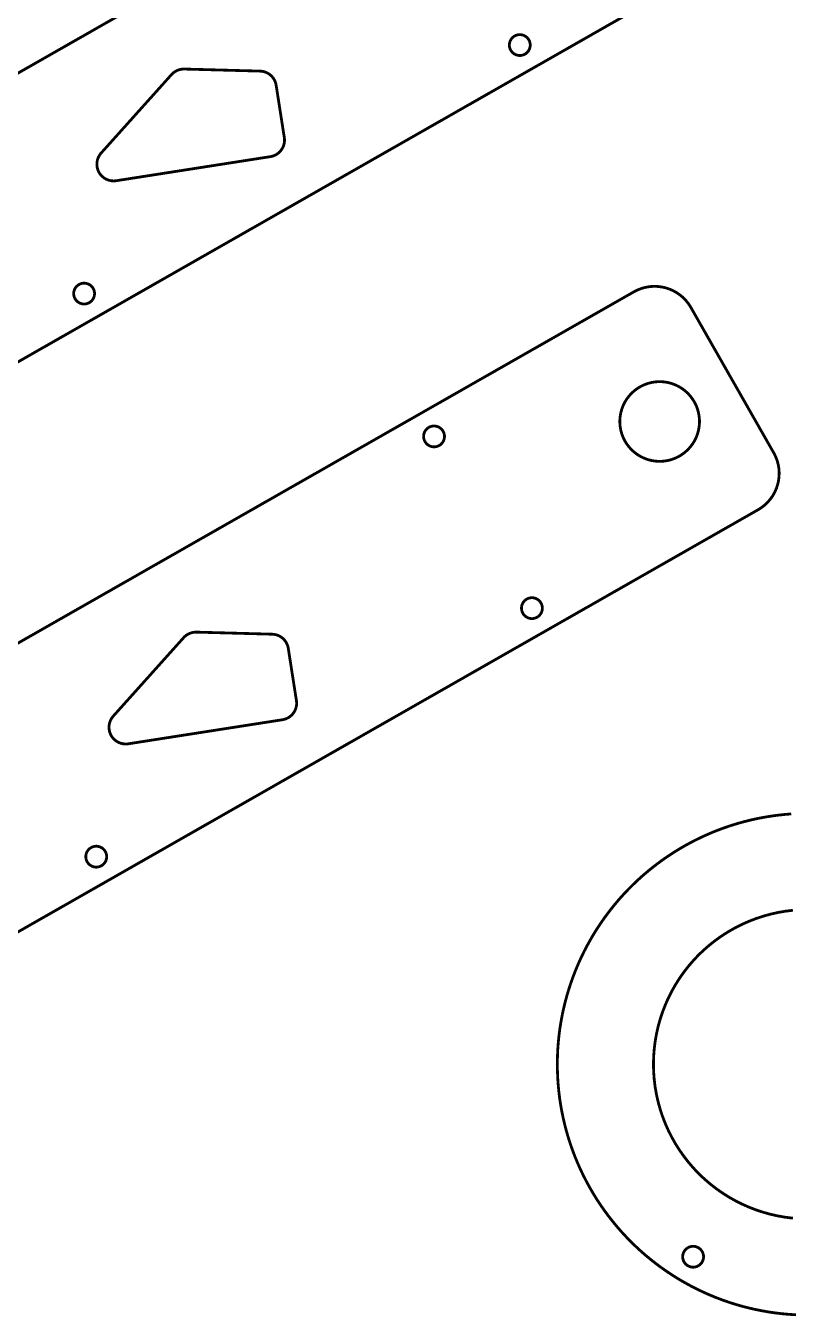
# Model space of a CAD drawing. Extents: x 0 to 533, y 0 to 326.
# Drawn here: x 345.8 to 437, y 5.7 to 160 of the extents above; entities that cross this region are included whole.
import ezdxf

# ---------------------------------------------------------------- set-up
doc = ezdxf.new("R2010")
doc.units = 0
doc.layers.get('0').update_dxf_attribs({"linetype": 'CONTINUOUS'})

msp = doc.modelspace()

# ---------------------------------------------------------------- linework, layer by layer
at = {"color": 0, "const_width": 0.3333}
for points in [[(59.9889, 292.838), (288.561, 125.645), (288.635, 125.591), (288.865, 125.439), (289.181, 125.258), (289.506, 125.101), (289.84, 124.969), (290.181, 124.862), (290.526, 124.779), (290.876, 124.722), (291.231, 124.689), (291.585, 124.681), (291.939, 124.699), (292.293, 124.742), (292.643, 124.81), (292.989, 124.904), (293.331, 125.023), (293.664, 125.167), (293.91, 125.292), (293.99, 125.337), (417.078, 195.521)], [(431.938, 169.46), (308.958, 99.3378)], [(295.44, 57.9993), (418.528, 128.183), (418.639, 128.247), (418.985, 128.414), (419.453, 128.594), (419.931, 128.725), (420.412, 128.806), (420.897, 128.84), (421.379, 128.826), (421.856, 128.767), (422.324, 128.662), (422.781, 128.514), (423.221, 128.322), (423.643, 128.088), (424.042, 127.813), (424.415, 127.497), (424.76, 127.142), (425.072, 126.748), (425.285, 126.428), (425.347, 126.317), (435.254, 108.942), (435.318, 108.831), (435.485, 108.485), (435.665, 108.017), (435.796, 107.539), (435.876, 107.057), (435.911, 106.573), (435.897, 106.091), (435.838, 105.614), (435.733, 105.146), (435.585, 104.689), (435.393, 104.249), (435.158, 103.827), (434.883, 103.427), (434.568, 103.054), (434.213, 102.71), (433.818, 102.398), (433.499, 102.185), (433.388, 102.122), (310.408, 31.9997)], [(437.929, 5.8491), (437.119, 5.8992), (436.311, 5.9712), (435.504, 6.065), (434.7, 6.1806), (433.9, 6.3179), (433.103, 6.477), (432.31, 6.6577), (431.521, 6.86), (430.737, 7.0839), (429.96, 7.3294), (429.188, 7.5963), (428.422, 7.8846), (427.662, 8.1942), (426.911, 8.5252), (426.167, 8.8776), (425.431, 9.2511), (424.704, 9.6458), (424.164, 9.9553), (423.985, 10.0617), (423.807, 10.1681), (423.279, 10.4973), (422.586, 10.9508), (421.908, 11.422), (421.246, 11.9104), (420.599, 12.4156), (419.965, 12.9373), (419.349, 13.4752), (418.749, 14.0288), (418.164, 14.5976), (417.596, 15.1815), (417.043, 15.78), (416.508, 16.3926), (415.992, 17.0192), (415.49, 17.6592), (415.008, 18.3122), (414.543, 18.9779), (414.097, 19.656), (413.669, 20.346), (413.26, 21.0476), (412.869, 21.7604), (412.497, 22.4839), (412.146, 23.2181), (411.814, 23.9621), (411.501, 24.7158), (411.21, 25.4789), (410.939, 26.2508), (410.688, 27.0314), (410.458, 27.8201), (410.25, 28.6165), (410.063, 29.4204), (409.897, 30.2314), (409.787, 30.8442), (409.754, 31.049), (409.721, 31.2539), (409.633, 31.8703), (409.536, 32.6921), (409.461, 33.514), (409.41, 34.3357), (409.381, 35.1567), (409.374, 35.9764), (409.389, 36.7946), (409.426, 37.6107), (409.487, 38.4243), (409.569, 39.235), (409.672, 40.0424), (409.799, 40.8458), (409.946, 41.6451), (410.114, 42.4397), (410.304, 43.2292), (410.515, 44.0131), (410.747, 44.791), (411.001, 45.5625), (411.275, 46.3271), (411.571, 47.0843), (411.886, 47.8338), (412.222, 48.5751), (412.579, 49.3078), (412.956, 50.0314), (413.353, 50.7454), (413.769, 51.4496), (414.207, 52.1433), (414.662, 52.8263), (415.139, 53.4979), (415.635, 54.1578), (416.15, 54.8056), (416.549, 55.2839), (416.685, 55.4408), (416.819, 55.5978), (417.236, 56.061), (417.803, 56.664), (418.385, 57.2496), (418.981, 57.8175), (419.59, 58.3676), (420.214, 58.8997), (420.851, 59.4138), (421.5, 59.9093), (422.162, 60.3864), (422.836, 60.8447), (423.521, 61.2842), (424.217, 61.7044), (424.924, 62.1056), (425.642, 62.4871), (426.368, 62.8489), (427.104, 63.191), (427.85, 63.5129), (428.604, 63.8147), (429.365, 64.096), (430.135, 64.3568), (430.912, 64.5967), (431.696, 64.8157), (432.487, 65.0136), (433.283, 65.19), (434.086, 65.345), (434.893, 65.4782), (435.706, 65.5896), (436.522, 65.6789), (437.342, 65.7458)], [(437.544, 17.405), (436.642, 17.5171), (435.747, 17.6732), (434.864, 17.8724), (433.993, 18.114), (433.136, 18.3978), (432.294, 18.7226), (431.469, 19.0883), (430.662, 19.4939), (429.875, 19.9389), (429.11, 20.4226), (428.367, 20.9446), (427.649, 21.504), (426.957, 22.1004), (426.454, 22.5708), (426.292, 22.7329), (426.129, 22.8951), (425.66, 23.3978), (425.063, 24.09), (424.504, 24.8081), (423.982, 25.5507), (423.497, 26.3161), (423.053, 27.1029), (422.647, 27.9097), (422.282, 28.7349), (421.957, 29.5768), (421.674, 30.434), (421.432, 31.305), (421.232, 32.1885), (421.076, 33.0826), (420.964, 33.986), (420.896, 34.8971), (420.874, 35.5851), (420.874, 35.8144), (420.874, 35.8144), (420.874, 36.0439), (420.896, 36.7318), (420.964, 37.6429), (421.076, 38.5464), (421.232, 39.4406), (421.432, 40.3239), (421.674, 41.195), (421.957, 42.0522), (422.282, 42.8942), (422.647, 43.7193), (423.053, 44.526), (423.497, 45.3128), (423.982, 46.0783), (424.504, 46.8208), (425.063, 47.539), (425.66, 48.2312), (426.131, 48.7338), (426.292, 48.896), (426.454, 49.0581), (426.957, 49.5286), (427.649, 50.1249), (428.367, 50.6843), (429.11, 51.2063), (429.875, 51.69), (430.662, 52.1351), (431.469, 52.5407), (432.294, 52.9063), (433.136, 53.2311), (433.993, 53.5149), (434.864, 53.7565), (435.747, 53.9557), (436.642, 54.1118), (437.544, 54.224)]]:
    msp.add_lwpolyline(points, dxfattribs=at)
at = {"color": 0}
for points in [[(59.9889, 292.838), (288.561, 125.645), (288.635, 125.591), (288.865, 125.439), (289.181, 125.258), (289.506, 125.101), (289.84, 124.969), (290.181, 124.862), (290.526, 124.779), (290.876, 124.722), (291.231, 124.689), (291.585, 124.681), (291.939, 124.699), (292.293, 124.742), (292.643, 124.81), (292.989, 124.904), (293.331, 125.023), (293.664, 125.167), (293.91, 125.292), (293.99, 125.337), (417.078, 195.521)], [(431.938, 169.46), (308.958, 99.3378)], [(295.44, 57.9993), (418.528, 128.183), (418.639, 128.247), (418.985, 128.414), (419.453, 128.594), (419.931, 128.725), (420.412, 128.806), (420.897, 128.84), (421.379, 128.826), (421.856, 128.767), (422.324, 128.662), (422.781, 128.514), (423.221, 128.322), (423.643, 128.088), (424.042, 127.813), (424.415, 127.497), (424.76, 127.142), (425.072, 126.748), (425.285, 126.428), (425.347, 126.317), (435.254, 108.942), (435.318, 108.831), (435.485, 108.485), (435.665, 108.017), (435.796, 107.539), (435.876, 107.057), (435.911, 106.573), (435.897, 106.091), (435.838, 105.614), (435.733, 105.146), (435.585, 104.689), (435.393, 104.249), (435.158, 103.827), (434.883, 103.427), (434.568, 103.054), (434.213, 102.71), (433.818, 102.398), (433.499, 102.185), (433.388, 102.122), (310.408, 31.9997)], [(437.119, 5.8992), (436.311, 5.9712), (435.504, 6.065), (434.7, 6.1806), (433.9, 6.3179), (433.103, 6.477), (432.31, 6.6577), (431.521, 6.86), (430.737, 7.0839), (429.96, 7.3294), (429.188, 7.5963), (428.422, 7.8846), (427.662, 8.1942), (426.911, 8.5252), (426.167, 8.8776), (425.431, 9.2511), (424.704, 9.6458), (424.164, 9.9553), (423.985, 10.0617), (423.807, 10.1681), (423.279, 10.4973), (422.586, 10.9508), (421.908, 11.422), (421.246, 11.9104), (420.599, 12.4156), (419.965, 12.9373), (419.349, 13.4752), (418.749, 14.0288), (418.164, 14.5976), (417.596, 15.1815), (417.043, 15.78), (416.508, 16.3926), (415.992, 17.0192), (415.49, 17.6592), (415.008, 18.3122), (414.543, 18.9779), (414.097, 19.656), (413.669, 20.346), (413.26, 21.0476), (412.869, 21.7604), (412.497, 22.4839), (412.146, 23.2181), (411.814, 23.9621), (411.501, 24.7158), (411.21, 25.4789), (410.939, 26.2508), (410.688, 27.0314), (410.458, 27.8201), (410.25, 28.6165), (410.063, 29.4204), (409.897, 30.2314), (409.787, 30.8442), (409.754, 31.049), (409.721, 31.2539), (409.633, 31.8703), (409.536, 32.6921), (409.461, 33.514), (409.41, 34.3357), (409.381, 35.1567), (409.374, 35.9764), (409.389, 36.7946), (409.426, 37.6107), (409.487, 38.4243), (409.569, 39.235), (409.672, 40.0424), (409.799, 40.8458), (409.946, 41.6451), (410.114, 42.4397), (410.304, 43.2292), (410.515, 44.0131), (410.747, 44.791), (411.001, 45.5625), (411.275, 46.3271), (411.571, 47.0843), (411.886, 47.8338), (412.222, 48.5751), (412.579, 49.3078), (412.956, 50.0314), (413.353, 50.7454), (413.769, 51.4496), (414.207, 52.1433), (414.662, 52.8263), (415.139, 53.4979), (415.635, 54.1578), (416.15, 54.8056), (416.549, 55.2839), (416.685, 55.4408), (416.819, 55.5978), (417.236, 56.061), (417.803, 56.664), (418.385, 57.2496), (418.981, 57.8175), (419.59, 58.3676), (420.214, 58.8997), (420.851, 59.4138), (421.5, 59.9093), (422.162, 60.3864), (422.836, 60.8447), (423.521, 61.2842), (424.217, 61.7044), (424.924, 62.1056), (425.642, 62.4871), (426.368, 62.8489), (427.104, 63.191), (427.85, 63.5129), (428.604, 63.8147), (429.365, 64.096), (430.135, 64.3568), (430.912, 64.5967), (431.696, 64.8157), (432.487, 65.0136), (433.283, 65.19), (434.086, 65.345), (434.893, 65.4782), (435.706, 65.5896), (436.522, 65.6789), (437.342, 65.7458)], [(437.544, 17.405), (436.642, 17.5171), (435.747, 17.6732), (434.864, 17.8724), (433.993, 18.114), (433.136, 18.3978), (432.294, 18.7226), (431.469, 19.0883), (430.662, 19.4939), (429.875, 19.9389), (429.11, 20.4226), (428.367, 20.9446), (427.649, 21.504), (426.957, 22.1004), (426.454, 22.5708), (426.292, 22.7329), (426.129, 22.8951), (425.66, 23.3978), (425.063, 24.09), (424.504, 24.8081), (423.982, 25.5507), (423.497, 26.3161), (423.053, 27.1029), (422.647, 27.9097), (422.282, 28.7349), (421.957, 29.5768), (421.674, 30.434), (421.432, 31.305), (421.232, 32.1885), (421.076, 33.0826), (420.964, 33.986), (420.896, 34.8971), (420.874, 35.5851), (420.874, 35.8144), (420.874, 35.8144), (420.874, 36.0439), (420.896, 36.7318), (420.964, 37.6429), (421.076, 38.5464), (421.232, 39.4406), (421.432, 40.3239), (421.674, 41.195), (421.957, 42.0522), (422.282, 42.8942), (422.647, 43.7193), (423.053, 44.526), (423.497, 45.3128), (423.982, 46.0783), (424.504, 46.8208), (425.063, 47.539), (425.66, 48.2312), (426.131, 48.7338), (426.292, 48.896), (426.454, 49.0581), (426.957, 49.5286), (427.649, 50.1249), (428.367, 50.6843), (429.11, 51.2063), (429.875, 51.69), (430.662, 52.1351), (431.469, 52.5407), (432.294, 52.9063), (433.136, 53.2311), (433.993, 53.5149), (434.864, 53.7565), (435.747, 53.9557), (436.642, 54.1118), (437.544, 54.224)]]:
    msp.add_lwpolyline(points, dxfattribs=at)
at = {"color": 0, "const_width": 0.3333}
for points in [[(404.881, 156.443), (404.818, 156.443), (404.629, 156.469), (404.394, 156.542), (404.182, 156.657), (403.997, 156.81), (403.844, 156.994), (403.729, 157.207), (403.657, 157.442), (403.631, 157.631), (403.631, 157.693), (403.631, 157.757), (403.657, 157.946), (403.729, 158.181), (403.844, 158.393), (403.997, 158.578), (404.182, 158.731), (404.394, 158.846), (404.629, 158.918), (404.818, 158.943), (404.881, 158.943), (404.944, 158.943), (405.133, 158.918), (405.368, 158.846), (405.581, 158.731), (405.765, 158.578), (405.918, 158.393), (406.033, 158.181), (406.106, 157.946), (406.131, 157.757), (406.131, 157.693), (406.131, 157.631), (406.106, 157.442), (406.033, 157.207), (405.918, 156.994), (405.765, 156.81), (405.581, 156.657), (405.368, 156.542), (405.133, 156.469), (404.944, 156.443), (404.881, 156.443)], [(364.757, 154.826), (364.703, 154.828), (364.539, 154.821), (364.324, 154.792), (364.114, 154.739), (363.912, 154.665), (363.719, 154.569), (363.537, 154.453), (363.368, 154.318), (363.25, 154.204), (363.214, 154.163), (354.796, 144.782), (354.744, 144.724), (354.606, 144.533), (354.458, 144.263), (354.356, 143.976), (354.299, 143.679), (354.286, 143.378), (354.319, 143.075), (354.399, 142.778), (354.489, 142.561), (354.526, 142.492), (354.564, 142.424), (354.697, 142.229), (354.903, 142), (355.138, 141.808), (355.397, 141.653), (355.678, 141.54), (355.974, 141.469), (356.281, 141.446), (356.515, 141.458), (356.593, 141.469), (375.04, 144.35), (375.092, 144.358), (375.242, 144.392), (375.433, 144.453), (375.614, 144.531), (375.786, 144.625), (375.946, 144.736), (376.093, 144.86), (376.228, 144.997), (376.347, 145.147), (376.453, 145.307), (376.543, 145.478), (376.617, 145.656), (376.674, 145.842), (376.711, 146.033), (376.731, 146.231), (376.729, 146.431), (376.717, 146.585), (376.708, 146.635), (375.732, 152.888), (375.725, 152.932), (375.696, 153.064), (375.646, 153.233), (375.582, 153.396), (375.504, 153.55), (375.415, 153.697), (375.313, 153.835), (375.2, 153.962), (375.078, 154.081), (374.944, 154.188), (374.803, 154.283), (374.654, 154.367), (374.497, 154.438), (374.333, 154.494), (374.164, 154.538), (373.989, 154.565), (373.856, 154.578), (373.811, 154.578), (364.757, 154.826)], [(352.758, 126.723), (352.696, 126.723), (352.507, 126.749), (352.272, 126.822), (352.06, 126.937), (351.875, 127.09), (351.722, 127.275), (351.607, 127.487), (351.535, 127.722), (351.508, 127.911), (351.508, 127.973), (351.508, 128.037), (351.535, 128.225), (351.607, 128.46), (351.722, 128.672), (351.875, 128.857), (352.06, 129.01), (352.272, 129.125), (352.507, 129.198), (352.696, 129.223), (352.758, 129.223), (352.822, 129.223), (353.011, 129.198), (353.246, 129.125), (353.458, 129.01), (353.643, 128.857), (353.796, 128.672), (353.911, 128.46), (353.983, 128.225), (354.008, 128.037), (354.008, 127.973), (354.008, 127.911), (353.983, 127.722), (353.911, 127.487), (353.796, 127.275), (353.643, 127.09), (353.458, 126.937), (353.246, 126.822), (353.011, 126.749), (352.822, 126.723), (352.758, 126.723)], [(421.614, 107.911), (421.492, 107.911), (421.126, 107.936), (420.654, 108.008), (420.197, 108.125), (419.76, 108.286), (419.343, 108.486), (418.95, 108.725), (418.583, 108.999), (418.244, 109.307), (417.938, 109.645), (417.662, 110.012), (417.424, 110.405), (417.224, 110.821), (417.063, 111.259), (416.946, 111.716), (416.874, 112.189), (416.849, 112.554), (416.849, 112.676), (416.849, 112.798), (416.874, 113.163), (416.946, 113.636), (417.063, 114.093), (417.224, 114.531), (417.424, 114.947), (417.662, 115.34), (417.938, 115.707), (418.244, 116.045), (418.583, 116.353), (418.95, 116.627), (419.343, 116.866), (419.76, 117.067), (420.197, 117.227), (420.654, 117.344), (421.126, 117.417), (421.492, 117.441), (421.614, 117.441), (421.736, 117.441), (422.101, 117.417), (422.574, 117.344), (423.031, 117.227), (423.468, 117.067), (423.885, 116.866), (424.278, 116.627), (424.644, 116.353), (424.983, 116.045), (425.29, 115.707), (425.565, 115.34), (425.804, 114.947), (426.004, 114.531), (426.165, 114.093), (426.282, 113.636), (426.354, 113.163), (426.379, 112.798), (426.379, 112.676), (426.379, 112.554), (426.354, 112.189), (426.282, 111.716), (426.165, 111.259), (426.004, 110.821), (425.804, 110.405), (425.565, 110.012), (425.29, 109.645), (424.983, 109.307), (424.644, 108.999), (424.278, 108.725), (423.885, 108.486), (423.468, 108.286), (423.031, 108.125), (422.574, 108.008), (422.101, 107.936), (421.736, 107.911), (421.614, 107.911)], [(394.621, 109.642), (394.558, 109.642), (394.369, 109.667), (394.135, 109.74), (393.922, 109.855), (393.737, 110.008), (393.585, 110.193), (393.469, 110.405), (393.397, 110.64), (393.371, 110.829), (393.371, 110.892), (393.371, 110.955), (393.397, 111.143), (393.469, 111.378), (393.585, 111.59), (393.737, 111.775), (393.922, 111.928), (394.135, 112.043), (394.369, 112.116), (394.558, 112.142), (394.621, 112.142), (394.685, 112.142), (394.874, 112.116), (395.108, 112.043), (395.321, 111.928), (395.506, 111.775), (395.658, 111.59), (395.774, 111.378), (395.846, 111.143), (395.871, 110.955), (395.871, 110.892), (395.871, 110.829), (395.846, 110.64), (395.774, 110.405), (395.658, 110.193), (395.506, 110.008), (395.321, 109.855), (395.108, 109.74), (394.874, 109.667), (394.685, 109.642), (394.621, 109.642)], [(406.331, 89.1054), (406.268, 89.1054), (406.079, 89.1308), (405.844, 89.2036), (405.632, 89.3189), (405.447, 89.4715), (405.294, 89.6565), (405.179, 89.8687), (405.107, 90.1035), (405.081, 90.2924), (405.081, 90.3554), (405.081, 90.4183), (405.107, 90.6074), (405.179, 90.8419), (405.294, 91.0543), (405.447, 91.2393), (405.632, 91.3918), (405.844, 91.5072), (406.079, 91.58), (406.268, 91.6054), (406.331, 91.6054), (406.394, 91.6054), (406.583, 91.58), (406.818, 91.5072), (407.031, 91.3918), (407.215, 91.2393), (407.368, 91.0543), (407.483, 90.8419), (407.556, 90.6074), (407.581, 90.4183), (407.581, 90.3554), (407.581, 90.2924), (407.556, 90.1035), (407.483, 89.8687), (407.368, 89.6565), (407.215, 89.4715), (407.031, 89.3189), (406.818, 89.2036), (406.583, 89.1308), (406.394, 89.1054), (406.331, 89.1054)], [(366.207, 87.4885), (366.153, 87.49), (365.989, 87.4825), (365.774, 87.4531), (365.564, 87.4008), (365.362, 87.3267), (365.169, 87.2311), (364.987, 87.1153), (364.818, 86.9796), (364.7, 86.8656), (364.664, 86.8249), (356.246, 77.4436), (356.193, 77.3856), (356.056, 77.195), (355.908, 76.9249), (355.806, 76.6386), (355.749, 76.3415), (355.736, 76.0392), (355.769, 75.7368), (355.849, 75.44), (355.939, 75.2226), (355.976, 75.154), (356.014, 75.0854), (356.147, 74.8914), (356.351, 74.6624), (356.588, 74.4696), (356.847, 74.3153), (357.128, 74.2019), (357.424, 74.1319), (357.731, 74.1079), (357.965, 74.1199), (358.043, 74.1318), (376.49, 77.0119), (376.542, 77.0199), (376.692, 77.0538), (376.882, 77.1143), (377.064, 77.1926), (377.236, 77.2874), (377.396, 77.3976), (377.543, 77.5221), (377.678, 77.6594), (377.797, 77.809), (377.903, 77.9692), (377.993, 78.1392), (378.067, 78.3175), (378.122, 78.5032), (378.161, 78.6951), (378.181, 78.8921), (378.179, 79.0929), (378.167, 79.2461), (378.158, 79.2965), (377.182, 85.5496), (377.175, 85.5939), (377.146, 85.7254), (377.096, 85.8949), (377.032, 86.0574), (376.954, 86.2122), (376.865, 86.3588), (376.763, 86.4965), (376.65, 86.6246), (376.526, 86.7425), (376.394, 86.8496), (376.253, 86.9451), (376.104, 87.0285), (375.947, 87.099), (375.783, 87.1561), (375.614, 87.1992), (375.439, 87.2275), (375.306, 87.239), (375.261, 87.2403), (366.207, 87.4885)], [(354.208, 59.3854), (354.146, 59.3854), (353.957, 59.4108), (353.722, 59.4836), (353.51, 59.5989), (353.325, 59.7515), (353.172, 59.9365), (353.057, 60.1489), (352.985, 60.3835), (352.958, 60.5725), (352.958, 60.6354), (352.958, 60.6985), (352.985, 60.8874), (353.057, 61.1219), (353.172, 61.3343), (353.325, 61.5193), (353.51, 61.6719), (353.722, 61.7872), (353.957, 61.86), (354.146, 61.8854), (354.208, 61.8854), (354.272, 61.8854), (354.461, 61.86), (354.696, 61.7872), (354.907, 61.6719), (355.093, 61.5193), (355.246, 61.3343), (355.36, 61.1219), (355.433, 60.8874), (355.458, 60.6985), (355.458, 60.6354), (355.458, 60.5725), (355.433, 60.3835), (355.36, 60.1489), (355.246, 59.9365), (355.093, 59.7515), (354.907, 59.5989), (354.696, 59.4836), (354.461, 59.4108), (354.272, 59.3854), (354.208, 59.3854)], [(424.367, 12.7915), (424.367, 12.8545), (424.392, 13.0435), (424.465, 13.2781), (424.581, 13.4904), (424.732, 13.6754), (424.918, 13.828), (425.129, 13.9433), (425.364, 14.0161), (425.553, 14.0415), (425.617, 14.0415), (425.679, 14.0415), (425.868, 14.0161), (426.103, 13.9433), (426.315, 13.828), (426.5, 13.6754), (426.653, 13.4904), (426.768, 13.2781), (426.842, 13.0435), (426.867, 12.8545), (426.867, 12.7915), (426.867, 12.7286), (426.842, 12.5396), (426.768, 12.305), (426.653, 12.0926), (426.5, 11.9076), (426.315, 11.755), (426.103, 11.6397), (425.868, 11.5669), (425.679, 11.5414), (425.617, 11.5414), (425.553, 11.5414), (425.364, 11.5669), (425.129, 11.6397), (424.918, 11.755), (424.732, 11.9076), (424.581, 12.0926), (424.465, 12.305), (424.392, 12.5396), (424.367, 12.7286), (424.367, 12.7915)]]:
    msp.add_lwpolyline(points, close=True, dxfattribs=at)
at = {"color": 0}
for points in [[(404.881, 156.443), (404.818, 156.443), (404.629, 156.469), (404.394, 156.542), (404.182, 156.657), (403.997, 156.81), (403.844, 156.994), (403.729, 157.207), (403.657, 157.442), (403.631, 157.631), (403.631, 157.693), (403.631, 157.757), (403.657, 157.946), (403.729, 158.181), (403.844, 158.393), (403.997, 158.578), (404.182, 158.731), (404.394, 158.846), (404.629, 158.918), (404.818, 158.943), (404.881, 158.943), (404.944, 158.943), (405.133, 158.918), (405.368, 158.846), (405.581, 158.731), (405.765, 158.578), (405.918, 158.393), (406.033, 158.181), (406.106, 157.946), (406.131, 157.757), (406.131, 157.693), (406.131, 157.631), (406.106, 157.442), (406.033, 157.207), (405.918, 156.994), (405.765, 156.81), (405.581, 156.657), (405.368, 156.542), (405.133, 156.469), (404.944, 156.443), (404.881, 156.443)], [(364.757, 154.826), (364.703, 154.828), (364.539, 154.821), (364.324, 154.792), (364.114, 154.739), (363.912, 154.665), (363.719, 154.569), (363.537, 154.453), (363.368, 154.318), (363.25, 154.204), (363.214, 154.163), (354.796, 144.782), (354.744, 144.724), (354.606, 144.533), (354.458, 144.263), (354.356, 143.976), (354.299, 143.679), (354.286, 143.378), (354.319, 143.075), (354.399, 142.778), (354.489, 142.561), (354.526, 142.492), (354.564, 142.424), (354.697, 142.229), (354.903, 142), (355.138, 141.808), (355.397, 141.653), (355.678, 141.54), (355.974, 141.469), (356.281, 141.446), (356.515, 141.458), (356.593, 141.469), (375.04, 144.35), (375.092, 144.358), (375.242, 144.392), (375.433, 144.453), (375.614, 144.531), (375.786, 144.625), (375.946, 144.736), (376.093, 144.86), (376.228, 144.997), (376.347, 145.147), (376.453, 145.307), (376.543, 145.478), (376.617, 145.656), (376.674, 145.842), (376.711, 146.033), (376.731, 146.231), (376.729, 146.431), (376.717, 146.585), (376.708, 146.635), (375.732, 152.888), (375.725, 152.932), (375.696, 153.064), (375.646, 153.233), (375.582, 153.396), (375.504, 153.55), (375.415, 153.697), (375.313, 153.835), (375.2, 153.962), (375.078, 154.081), (374.944, 154.188), (374.803, 154.283), (374.654, 154.367), (374.497, 154.438), (374.333, 154.494), (374.164, 154.538), (373.989, 154.565), (373.856, 154.578), (373.811, 154.578), (364.757, 154.826)], [(352.758, 126.723), (352.696, 126.723), (352.507, 126.749), (352.272, 126.822), (352.06, 126.937), (351.875, 127.09), (351.722, 127.275), (351.607, 127.487), (351.535, 127.722), (351.508, 127.911), (351.508, 127.973), (351.508, 128.037), (351.535, 128.225), (351.607, 128.46), (351.722, 128.672), (351.875, 128.857), (352.06, 129.01), (352.272, 129.125), (352.507, 129.198), (352.696, 129.223), (352.758, 129.223), (352.822, 129.223), (353.011, 129.198), (353.246, 129.125), (353.458, 129.01), (353.643, 128.857), (353.796, 128.672), (353.911, 128.46), (353.983, 128.225), (354.008, 128.037), (354.008, 127.973), (354.008, 127.911), (353.983, 127.722), (353.911, 127.487), (353.796, 127.275), (353.643, 127.09), (353.458, 126.937), (353.246, 126.822), (353.011, 126.749), (352.822, 126.723), (352.758, 126.723)], [(421.614, 107.911), (421.492, 107.911), (421.126, 107.936), (420.654, 108.008), (420.197, 108.125), (419.76, 108.286), (419.343, 108.486), (418.95, 108.725), (418.583, 108.999), (418.244, 109.307), (417.938, 109.645), (417.662, 110.012), (417.424, 110.405), (417.224, 110.821), (417.063, 111.259), (416.946, 111.716), (416.874, 112.189), (416.849, 112.554), (416.849, 112.676), (416.849, 112.798), (416.874, 113.163), (416.946, 113.636), (417.063, 114.093), (417.224, 114.531), (417.424, 114.947), (417.662, 115.34), (417.938, 115.707), (418.244, 116.045), (418.583, 116.353), (418.95, 116.627), (419.343, 116.866), (419.76, 117.067), (420.197, 117.227), (420.654, 117.344), (421.126, 117.417), (421.492, 117.441), (421.614, 117.441), (421.736, 117.441), (422.101, 117.417), (422.574, 117.344), (423.031, 117.227), (423.468, 117.067), (423.885, 116.866), (424.278, 116.627), (424.644, 116.353), (424.983, 116.045), (425.29, 115.707), (425.565, 115.34), (425.804, 114.947), (426.004, 114.531), (426.165, 114.093), (426.282, 113.636), (426.354, 113.163), (426.379, 112.798), (426.379, 112.676), (426.379, 112.554), (426.354, 112.189), (426.282, 111.716), (426.165, 111.259), (426.004, 110.821), (425.804, 110.405), (425.565, 110.012), (425.29, 109.645), (424.983, 109.307), (424.644, 108.999), (424.278, 108.725), (423.885, 108.486), (423.468, 108.286), (423.031, 108.125), (422.574, 108.008), (422.101, 107.936), (421.736, 107.911), (421.614, 107.911)], [(394.621, 109.642), (394.558, 109.642), (394.369, 109.667), (394.135, 109.74), (393.922, 109.855), (393.737, 110.008), (393.585, 110.193), (393.469, 110.405), (393.397, 110.64), (393.371, 110.829), (393.371, 110.892), (393.371, 110.955), (393.397, 111.143), (393.469, 111.378), (393.585, 111.59), (393.737, 111.775), (393.922, 111.928), (394.135, 112.043), (394.369, 112.116), (394.558, 112.142), (394.621, 112.142), (394.685, 112.142), (394.874, 112.116), (395.108, 112.043), (395.321, 111.928), (395.506, 111.775), (395.658, 111.59), (395.774, 111.378), (395.846, 111.143), (395.871, 110.955), (395.871, 110.892), (395.871, 110.829), (395.846, 110.64), (395.774, 110.405), (395.658, 110.193), (395.506, 110.008), (395.321, 109.855), (395.108, 109.74), (394.874, 109.667), (394.685, 109.642), (394.621, 109.642)], [(406.331, 89.1054), (406.268, 89.1054), (406.079, 89.1308), (405.844, 89.2036), (405.632, 89.3189), (405.447, 89.4715), (405.294, 89.6565), (405.179, 89.8687), (405.107, 90.1035), (405.081, 90.2924), (405.081, 90.3554), (405.081, 90.4183), (405.107, 90.6074), (405.179, 90.8419), (405.294, 91.0543), (405.447, 91.2393), (405.632, 91.3918), (405.844, 91.5072), (406.079, 91.58), (406.268, 91.6054), (406.331, 91.6054), (406.394, 91.6054), (406.583, 91.58), (406.818, 91.5072), (407.031, 91.3918), (407.215, 91.2393), (407.368, 91.0543), (407.483, 90.8419), (407.556, 90.6074), (407.581, 90.4183), (407.581, 90.3554), (407.581, 90.2924), (407.556, 90.1035), (407.483, 89.8687), (407.368, 89.6565), (407.215, 89.4715), (407.031, 89.3189), (406.818, 89.2036), (406.583, 89.1308), (406.394, 89.1054), (406.331, 89.1054)], [(366.207, 87.4885), (366.153, 87.49), (365.989, 87.4825), (365.774, 87.4531), (365.564, 87.4008), (365.362, 87.3267), (365.169, 87.2311), (364.987, 87.1153), (364.818, 86.9796), (364.7, 86.8656), (364.664, 86.8249), (356.246, 77.4436), (356.193, 77.3856), (356.056, 77.195), (355.908, 76.9249), (355.806, 76.6386), (355.749, 76.3415), (355.736, 76.0392), (355.769, 75.7368), (355.849, 75.44), (355.939, 75.2226), (355.976, 75.154), (356.014, 75.0854), (356.147, 74.8914), (356.351, 74.6624), (356.588, 74.4696), (356.847, 74.3153), (357.128, 74.2019), (357.424, 74.1319), (357.731, 74.1079), (357.965, 74.1199), (358.043, 74.1318), (376.49, 77.0119), (376.542, 77.0199), (376.692, 77.0538), (376.882, 77.1143), (377.064, 77.1926), (377.236, 77.2874), (377.396, 77.3976), (377.543, 77.5221), (377.678, 77.6594), (377.797, 77.809), (377.903, 77.9692), (377.993, 78.1392), (378.067, 78.3175), (378.122, 78.5032), (378.161, 78.6951), (378.181, 78.8921), (378.179, 79.0929), (378.167, 79.2461), (378.158, 79.2965), (377.182, 85.5496), (377.175, 85.5939), (377.146, 85.7254), (377.096, 85.8949), (377.032, 86.0574), (376.954, 86.2122), (376.865, 86.3588), (376.763, 86.4965), (376.65, 86.6246), (376.526, 86.7425), (376.394, 86.8496), (376.253, 86.9451), (376.104, 87.0285), (375.947, 87.099), (375.783, 87.1561), (375.614, 87.1992), (375.439, 87.2275), (375.306, 87.239), (375.261, 87.2403), (366.207, 87.4885)], [(354.208, 59.3854), (354.146, 59.3854), (353.957, 59.4108), (353.722, 59.4836), (353.51, 59.5989), (353.325, 59.7515), (353.172, 59.9365), (353.057, 60.1489), (352.985, 60.3835), (352.958, 60.5725), (352.958, 60.6354), (352.958, 60.6985), (352.985, 60.8874), (353.057, 61.1219), (353.172, 61.3343), (353.325, 61.5193), (353.51, 61.6719), (353.722, 61.7872), (353.957, 61.86), (354.146, 61.8854), (354.208, 61.8854), (354.272, 61.8854), (354.461, 61.86), (354.696, 61.7872), (354.907, 61.6719), (355.093, 61.5193), (355.246, 61.3343), (355.36, 61.1219), (355.433, 60.8874), (355.458, 60.6985), (355.458, 60.6354), (355.458, 60.5725), (355.433, 60.3835), (355.36, 60.1489), (355.246, 59.9365), (355.093, 59.7515), (354.907, 59.5989), (354.696, 59.4836), (354.461, 59.4108), (354.272, 59.3854), (354.208, 59.3854)], [(424.367, 12.7915), (424.367, 12.8545), (424.392, 13.0435), (424.465, 13.2781), (424.581, 13.4904), (424.732, 13.6754), (424.918, 13.828), (425.129, 13.9433), (425.364, 14.0161), (425.553, 14.0415), (425.617, 14.0415), (425.679, 14.0415), (425.868, 14.0161), (426.103, 13.9433), (426.315, 13.828), (426.5, 13.6754), (426.653, 13.4904), (426.768, 13.2781), (426.842, 13.0435), (426.867, 12.8545), (426.867, 12.7915), (426.867, 12.7286), (426.842, 12.5396), (426.768, 12.305), (426.653, 12.0926), (426.5, 11.9076), (426.315, 11.755), (426.103, 11.6397), (425.868, 11.5669), (425.679, 11.5414), (425.617, 11.5414), (425.553, 11.5414), (425.364, 11.5669), (425.129, 11.6397), (424.918, 11.755), (424.732, 11.9076), (424.581, 12.0926), (424.465, 12.305), (424.392, 12.5396), (424.367, 12.7286), (424.367, 12.7915)]]:
    msp.add_lwpolyline(points, close=True, dxfattribs=at)

doc.saveas('drawing.dxf')
